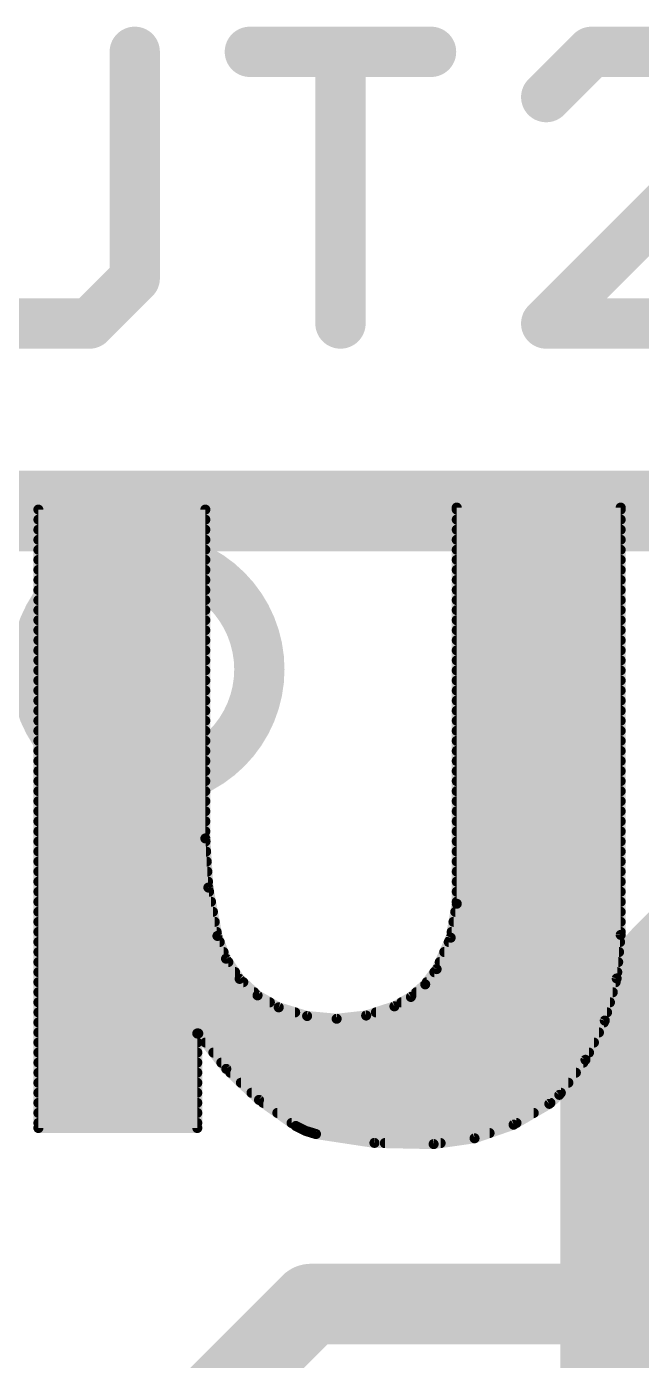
# Model space of a CAD drawing. Extents: x -9 to 98, y -32 to 31.
# Drawn here: x 12.744 to 14.296, y 3.795 to 7.163 of the extents above; entities that cross this region are included whole.
import ezdxf

# ---------------------------------------------------------------- set-up
doc = ezdxf.new("R2010")
doc.units = 0
for name, color, linetype in [('1', 12, 'CONTINUOUS'), ('16', 132, 'CONTINUOUS'), ('21', 41, 'CONTINUOUS'), ('22', 40, 'CONTINUOUS'), ('51', 53, 'CONTINUOUS')]:
    doc.layers.add(name, color=color, linetype=linetype)

msp = doc.modelspace()

# ---------------------------------------------------------------- linework, layer by layer
at = {"layer": '1', "const_width": 1.27}
for points in [[(14.7268, 4.4398), (15.714, 5.427)], [(14.7268, 2.54), (14.7268, 4.4398)]]:
    msp.add_lwpolyline(points, dxfattribs=at)
at = {"layer": '1', "const_width": 0.635}
for points in [[(15.0443, 4.4398, 1), (14.4093, 4.4398)], [(14.5023, 4.6643, 1), (14.9513, 4.2153)]]:
    msp.add_lwpolyline(points, format="xyb", dxfattribs=at)
at = {"layer": '16', "const_width": 0.2032}
for points in [[(13.462, 3.937), (13.208, 3.683)], [(14.478, 3.937), (13.462, 3.937)]]:
    msp.add_lwpolyline(points, dxfattribs=at)
at = {"layer": '16', "const_width": 0.1016}
for points in [[(13.462, 3.9878, 1), (13.462, 3.8862)], [(13.4979, 3.9011, 1), (13.4261, 3.9729)]]:
    msp.add_lwpolyline(points, format="xyb", dxfattribs=at)
at = {"layer": '21'}
for points, const_width in [([(13.017, 6.5279), (13.017, 7.0999)], 0.127), ([(13.3078, 7.0999), (13.7654, 7.0999)], 0.127), ([(13.5366, 6.4135), (13.5366, 7.0999)], 0.127), ([(14.1706, 7.0999), (14.0562, 6.9855)], 0.127), ([(14.3994, 7.0999), (14.1706, 7.0999)], 0.127), ([(14.0562, 6.4135), (14.5138, 6.8711)], 0.127), ([(12.9026, 6.4135), (13.017, 6.5279)], 0.127), ([(12.6738, 6.4135), (12.9026, 6.4135)], 0.127), ([(14.5138, 6.4135), (14.0562, 6.4135)], 0.127), ([(9.299, 5.94), (16.299, 5.94)], 0.2032)]:
    msp.add_lwpolyline(points, dxfattribs=dict(at, const_width=const_width))
at = {"layer": '21', "const_width": 0.0635}
for points in [[(13.0488, 7.0999, 1), (12.9853, 7.0999)], [(13.3078, 7.1316, 1), (13.3078, 7.0681)], [(13.5684, 7.0999, 1), (13.5049, 7.0999)], [(13.7654, 7.0681, 1), (13.7654, 7.1316)], [(14.1706, 7.1316, 1), (14.1706, 7.0681)], [(14.1931, 7.0774, 1), (14.1482, 7.1223)], [(14.0338, 7.0079, 1), (14.0787, 6.963)], [(13.0395, 6.5054, 1), (12.9946, 6.5503)], [(12.9853, 6.5279, 1), (13.0488, 6.5279)], [(12.9026, 6.3818, 1), (12.9026, 6.4452)], [(14.0562, 6.4452, 1), (14.0562, 6.3818)], [(12.8802, 6.436, 1), (12.9251, 6.391)], [(13.5049, 6.4135, 1), (13.5684, 6.4135)], [(14.0338, 6.436, 1), (14.0787, 6.391)]]:
    msp.add_lwpolyline(points, format="xyb", dxfattribs=at)
at = {"layer": '22', "const_width": 0.0127}
for points in [[(12.7737, 5.95, 1), (12.7737, 5.9372)], [(12.7737, 5.9246, 1), (12.7737, 5.9119)], [(12.78, 5.9436, 1), (12.7674, 5.9436)], [(13.2017, 5.9436, 1), (13.189, 5.9436)], [(13.1953, 5.9372, 1), (13.1953, 5.95)], [(13.1953, 5.9119, 1), (13.1953, 5.9246)], [(13.8303, 5.95, 1), (13.8303, 5.9372)], [(13.8303, 5.9551, 1), (13.8303, 5.9424)], [(13.8367, 5.9487, 1), (13.824, 5.9487)], [(13.8303, 5.9246, 1), (13.8303, 5.9119)], [(14.2507, 5.9487, 1), (14.238, 5.9487)], [(14.2443, 5.9424, 1), (14.2443, 5.9551)], [(14.2443, 5.9372, 1), (14.2443, 5.95)], [(14.2443, 5.9119, 1), (14.2443, 5.9246)], [(12.7737, 5.8992, 1), (12.7737, 5.8864)], [(13.1953, 5.8864, 1), (13.1953, 5.8992)], [(13.8303, 5.8992, 1), (13.8303, 5.8864)], [(14.2443, 5.8864, 1), (14.2443, 5.8992)], [(12.7737, 5.8738, 1), (12.7737, 5.861)], [(13.1953, 5.861, 1), (13.1953, 5.8738)], [(13.8303, 5.8738, 1), (13.8303, 5.861)], [(14.2443, 5.861, 1), (14.2443, 5.8738)], [(12.7737, 5.823, 1), (12.7737, 5.8102)], [(12.7737, 5.8484, 1), (12.7737, 5.8357)], [(13.1953, 5.8357, 1), (13.1953, 5.8484)], [(13.1953, 5.8102, 1), (13.1953, 5.823)], [(13.8303, 5.823, 1), (13.8303, 5.8102)], [(13.8303, 5.8484, 1), (13.8303, 5.8357)], [(14.2443, 5.8357, 1), (14.2443, 5.8484)], [(14.2443, 5.8102, 1), (14.2443, 5.823)], [(12.7737, 5.7976, 1), (12.7737, 5.7848)], [(13.1953, 5.7848, 1), (13.1953, 5.7976)], [(13.8303, 5.7976, 1), (13.8303, 5.7848)], [(14.2443, 5.7848, 1), (14.2443, 5.7976)], [(12.7737, 5.7722, 1), (12.7737, 5.7595)], [(13.1953, 5.7595, 1), (13.1953, 5.7722)], [(13.8303, 5.7722, 1), (13.8303, 5.7595)], [(14.2443, 5.7595, 1), (14.2443, 5.7722)], [(12.7737, 5.7468, 1), (12.7737, 5.734)], [(12.7737, 5.7214, 1), (12.7737, 5.7086)], [(13.1953, 5.734, 1), (13.1953, 5.7468)], [(13.1953, 5.7086, 1), (13.1953, 5.7214)], [(13.8303, 5.7468, 1), (13.8303, 5.734)], [(13.8303, 5.7214, 1), (13.8303, 5.7086)], [(14.2443, 5.734, 1), (14.2443, 5.7468)], [(14.2443, 5.7086, 1), (14.2443, 5.7214)], [(12.7737, 5.696, 1), (12.7737, 5.6833)], [(13.1953, 5.6833, 1), (13.1953, 5.696)], [(13.8303, 5.696, 1), (13.8303, 5.6833)], [(14.2443, 5.6833, 1), (14.2443, 5.696)], [(12.7737, 5.6706, 1), (12.7737, 5.6578)], [(13.1953, 5.6578, 1), (13.1953, 5.6706)], [(13.8303, 5.6706, 1), (13.8303, 5.6578)], [(14.2443, 5.6578, 1), (14.2443, 5.6706)], [(12.7737, 5.6452, 1), (12.7737, 5.6325)], [(12.7737, 5.6198, 1), (12.7737, 5.6071)], [(13.1953, 5.6325, 1), (13.1953, 5.6452)], [(13.1953, 5.6071, 1), (13.1953, 5.6198)], [(13.8303, 5.6452, 1), (13.8303, 5.6325)], [(13.8303, 5.6198, 1), (13.8303, 5.6071)], [(14.2443, 5.6325, 1), (14.2443, 5.6452)], [(14.2443, 5.6071, 1), (14.2443, 5.6198)], [(12.7737, 5.5944, 1), (12.7737, 5.5816)], [(13.1953, 5.5816, 1), (13.1953, 5.5944)], [(13.8303, 5.5944, 1), (13.8303, 5.5816)], [(14.2443, 5.5816, 1), (14.2443, 5.5944)], [(12.7737, 5.569, 1), (12.7737, 5.5563)], [(13.1953, 5.5563, 1), (13.1953, 5.569)], [(13.8303, 5.569, 1), (13.8303, 5.5563)], [(14.2443, 5.5563, 1), (14.2443, 5.569)], [(12.7737, 5.5436, 1), (12.7737, 5.5309)], [(13.1953, 5.5309, 1), (13.1953, 5.5436)], [(13.8303, 5.5436, 1), (13.8303, 5.5309)], [(14.2443, 5.5309, 1), (14.2443, 5.5436)], [(12.7737, 5.5182, 1), (12.7737, 5.5054)], [(12.7737, 5.4928, 1), (12.7737, 5.4801)], [(13.1953, 5.5054, 1), (13.1953, 5.5182)], [(13.1953, 5.4801, 1), (13.1953, 5.4928)], [(13.8303, 5.5182, 1), (13.8303, 5.5054)], [(13.8303, 5.4928, 1), (13.8303, 5.4801)], [(14.2443, 5.5054, 1), (14.2443, 5.5182)], [(14.2443, 5.4801, 1), (14.2443, 5.4928)], [(12.7737, 5.4674, 1), (12.7737, 5.4546)], [(13.1953, 5.4546, 1), (13.1953, 5.4674)], [(13.8303, 5.4674, 1), (13.8303, 5.4546)], [(14.2443, 5.4546, 1), (14.2443, 5.4674)], [(12.7737, 5.442, 1), (12.7737, 5.4292)], [(13.1953, 5.4292, 1), (13.1953, 5.442)], [(13.8303, 5.442, 1), (13.8303, 5.4292)], [(14.2443, 5.4292, 1), (14.2443, 5.442)], [(12.7737, 5.3912, 1), (12.7737, 5.3784)], [(12.7737, 5.4166, 1), (12.7737, 5.4039)], [(13.1953, 5.4039, 1), (13.1953, 5.4166)], [(13.1953, 5.3784, 1), (13.1953, 5.3912)], [(13.8303, 5.3912, 1), (13.8303, 5.3784)], [(13.8303, 5.4166, 1), (13.8303, 5.4039)], [(14.2443, 5.4039, 1), (14.2443, 5.4166)], [(14.2443, 5.3784, 1), (14.2443, 5.3912)], [(12.7737, 5.3658, 1), (12.7737, 5.353)], [(13.1953, 5.353, 1), (13.1953, 5.3658)], [(13.8303, 5.3658, 1), (13.8303, 5.353)], [(14.2443, 5.353, 1), (14.2443, 5.3658)], [(12.7737, 5.3404, 1), (12.7737, 5.3277)], [(13.1953, 5.3277, 1), (13.1953, 5.3404)], [(13.8303, 5.3404, 1), (13.8303, 5.3277)], [(14.2443, 5.3277, 1), (14.2443, 5.3404)], [(12.7737, 5.315, 1), (12.7737, 5.3022)], [(12.7737, 5.2896, 1), (12.7737, 5.2768)], [(13.1953, 5.3022, 1), (13.1953, 5.315)], [(13.1953, 5.2768, 1), (13.1953, 5.2896)], [(13.8303, 5.315, 1), (13.8303, 5.3022)], [(13.8303, 5.2896, 1), (13.8303, 5.2768)], [(14.2443, 5.3022, 1), (14.2443, 5.315)], [(14.2443, 5.2768, 1), (14.2443, 5.2896)], [(12.7737, 5.2642, 1), (12.7737, 5.2515)], [(13.1953, 5.2515, 1), (13.1953, 5.2642)], [(13.8303, 5.2642, 1), (13.8303, 5.2515)], [(14.2443, 5.2515, 1), (14.2443, 5.2642)], [(12.7737, 5.2388, 1), (12.7737, 5.226)], [(13.1953, 5.226, 1), (13.1953, 5.2388)], [(13.8303, 5.2388, 1), (13.8303, 5.226)], [(14.2443, 5.226, 1), (14.2443, 5.2388)], [(12.7737, 5.2134, 1), (12.7737, 5.2006)], [(12.7737, 5.188, 1), (12.7737, 5.1753)], [(13.1953, 5.2006, 1), (13.1953, 5.2134)], [(13.1953, 5.1753, 1), (13.1953, 5.188)], [(13.8303, 5.2134, 1), (13.8303, 5.2006)], [(13.8303, 5.188, 1), (13.8303, 5.1753)], [(14.2443, 5.2006, 1), (14.2443, 5.2134)], [(14.2443, 5.1753, 1), (14.2443, 5.188)], [(12.7737, 5.1626, 1), (12.7737, 5.1498)], [(13.1953, 5.1498, 1), (13.1953, 5.1626)], [(13.8303, 5.1626, 1), (13.8303, 5.1498)], [(14.2443, 5.1498, 1), (14.2443, 5.1626)], [(12.7737, 5.1372, 1), (12.7737, 5.1244)], [(13.2016, 5.1134, 1), (13.189, 5.1126)], [(13.1953, 5.1244, 1), (13.1953, 5.1372)], [(13.8303, 5.1372, 1), (13.8303, 5.1244)], [(14.2443, 5.1244, 1), (14.2443, 5.1372)], [(12.7737, 5.0864, 1), (12.7737, 5.0736)], [(12.7737, 5.1118, 1), (12.7737, 5.0991)], [(13.189, 5.113, 1), (13.2017, 5.113)], [(13.1958, 5.0991, 1), (13.1958, 5.1118)], [(13.1973, 5.0736, 1), (13.1973, 5.0864)], [(13.8303, 5.0864, 1), (13.8303, 5.0736)], [(13.8303, 5.1118, 1), (13.8303, 5.0991)], [(14.2443, 5.0991, 1), (14.2443, 5.1118)], [(14.2443, 5.0736, 1), (14.2443, 5.0864)], [(12.7737, 5.061, 1), (12.7737, 5.0483)], [(13.1989, 5.0483, 1), (13.1989, 5.061)], [(13.8303, 5.061, 1), (13.8303, 5.0483)], [(14.2443, 5.0483, 1), (14.2443, 5.061)], [(12.7737, 5.0356, 1), (12.7737, 5.0229)], [(13.2005, 5.0229, 1), (13.2005, 5.0356)], [(13.8303, 5.0356, 1), (13.8303, 5.0229)], [(14.2443, 5.0229, 1), (14.2443, 5.0356)], [(12.7737, 5.0102, 1), (12.7737, 4.9974)], [(12.7737, 4.9848, 1), (12.7737, 4.9721)], [(13.2092, 4.99, 1), (13.1967, 4.9877)], [(13.1966, 4.9885, 1), (13.2093, 4.9893)], [(13.202, 4.9974, 1), (13.202, 5.0102)], [(13.2049, 4.9721, 1), (13.2049, 4.9848)], [(13.8303, 5.0102, 1), (13.8303, 4.9974)], [(13.8303, 4.9848, 1), (13.8303, 4.9721)], [(14.2443, 4.9974, 1), (14.2443, 5.0102)], [(14.2443, 4.9721, 1), (14.2443, 4.9848)], [(12.7737, 4.9594, 1), (12.7737, 4.9466)], [(13.2097, 4.9466, 1), (13.2097, 4.9594)], [(13.8303, 4.9594, 1), (13.8303, 4.9466)], [(13.824, 4.9479, 1), (13.8367, 4.9479)], [(13.8366, 4.9468, 1), (13.824, 4.949)], [(14.2443, 4.9466, 1), (14.2443, 4.9594)], [(12.7737, 4.934, 1), (12.7737, 4.9212)], [(13.2144, 4.9212, 1), (13.2144, 4.934)], [(13.8267, 4.934, 1), (13.8267, 4.9212)], [(14.2443, 4.9212, 1), (14.2443, 4.934)], [(12.7737, 4.8832, 1), (12.7737, 4.8704)], [(12.7737, 4.9086, 1), (12.7737, 4.8959)], [(13.2191, 4.8959, 1), (13.2191, 4.9086)], [(13.2239, 4.8704, 1), (13.2239, 4.8832)], [(13.8176, 4.8832, 1), (13.8176, 4.8704)], [(13.8221, 4.9086, 1), (13.8221, 4.8959)], [(14.2443, 4.8959, 1), (14.2443, 4.9086)], [(14.2443, 4.8704, 1), (14.2443, 4.8832)], [(12.7737, 4.8578, 1), (12.7737, 4.845)], [(13.2317, 4.8689, 1), (13.2199, 4.8643)], [(13.2196, 4.8654, 1), (13.232, 4.8678)], [(13.2316, 4.845, 1), (13.2316, 4.8578)], [(13.8101, 4.8578, 1), (13.8101, 4.845)], [(13.8087, 4.8634, 1), (13.8212, 4.8611)], [(13.8208, 4.8597, 1), (13.8092, 4.8648)], [(14.2506, 4.8686, 1), (14.238, 4.8698)], [(14.238, 4.8692, 1), (14.2507, 4.8692)], [(14.2427, 4.845, 1), (14.2427, 4.8578)], [(12.7737, 4.8324, 1), (12.7737, 4.8197)], [(13.2412, 4.8197, 1), (13.2412, 4.8324)], [(13.2529, 4.8127, 1), (13.2423, 4.8056)], [(13.2417, 4.8069, 1), (13.2535, 4.8114)], [(13.7988, 4.8324, 1), (13.7988, 4.8197)], [(14.2403, 4.8197, 1), (14.2403, 4.8324)], [(12.7737, 4.807, 1), (12.7737, 4.7942)], [(12.7737, 4.7816, 1), (12.7737, 4.7688)], [(13.2534, 4.7942, 1), (13.2534, 4.807)], [(13.2705, 4.7688, 1), (13.2705, 4.7816)], [(13.7738, 4.7816, 1), (13.7738, 4.7688)], [(13.7737, 4.7854, 1), (13.7853, 4.7802)], [(13.7846, 4.779, 1), (13.7744, 4.7866)], [(13.7875, 4.807, 1), (13.7875, 4.7942)], [(14.2357, 4.7688, 1), (14.2357, 4.7816)], [(14.238, 4.7942, 1), (14.238, 4.807)], [(12.7737, 4.7562, 1), (12.7737, 4.7435)], [(13.2863, 4.7629, 1), (13.2777, 4.7535)], [(13.2767, 4.7546, 1), (13.2873, 4.7617)], [(13.2911, 4.7435, 1), (13.2911, 4.7562)], [(13.7456, 4.7482, 1), (13.7557, 4.7405)], [(13.7548, 4.7396, 1), (13.7464, 4.7491)], [(13.7547, 4.7562, 1), (13.7547, 4.7435)], [(14.2279, 4.7598, 1), (14.2405, 4.7586)], [(14.2403, 4.7575, 1), (14.2281, 4.7609)], [(14.2315, 4.7435, 1), (14.2315, 4.7562)], [(12.7737, 4.7308, 1), (12.7737, 4.718)], [(13.3186, 4.718, 1), (13.3186, 4.7308)], [(13.3303, 4.722, 1), (13.324, 4.711)], [(13.3229, 4.7118, 1), (13.3315, 4.7212)], [(13.7104, 4.7173, 1), (13.7188, 4.7078)], [(13.7177, 4.7071, 1), (13.7114, 4.7181)], [(13.728, 4.7308, 1), (13.728, 4.718)], [(14.2244, 4.718, 1), (14.2244, 4.7308)], [(12.7737, 4.7054, 1), (12.7737, 4.6926)], [(12.7737, 4.68, 1), (12.7737, 4.6673)], [(13.3582, 4.6926, 1), (13.3582, 4.7054)], [(13.3826, 4.6924, 1), (13.3788, 4.6802)], [(13.3776, 4.6808, 1), (13.3838, 4.6918)], [(13.4222, 4.6673, 1), (13.4222, 4.68)], [(13.626, 4.68, 1), (13.626, 4.6673)], [(13.6697, 4.6943, 1), (13.6759, 4.6833)], [(13.6748, 4.6828, 1), (13.6708, 4.6948)], [(13.6907, 4.7054, 1), (13.6907, 4.6926)], [(14.2101, 4.6673, 1), (14.2101, 4.68)], [(14.2172, 4.6926, 1), (14.2172, 4.7054)], [(12.7737, 4.6546, 1), (12.7737, 4.6418)], [(13.453, 4.6707, 1), (13.4518, 4.6581)], [(13.4505, 4.6583, 1), (13.4542, 4.6705)], [(13.5263, 4.6637, 1), (13.5277, 4.6511)], [(13.5264, 4.6511, 1), (13.5276, 4.6637)], [(13.5995, 4.6717, 1), (13.6035, 4.6596)], [(13.6022, 4.6593, 1), (13.6008, 4.672)], [(14.1981, 4.6546, 1), (14.2104, 4.6512)], [(14.2099, 4.6501, 1), (14.1985, 4.6557)], [(14.2019, 4.6418, 1), (14.2019, 4.6546)], [(12.7737, 4.6292, 1), (12.7737, 4.6164)], [(13.175, 4.6267, 1), (13.175, 4.6139)], [(13.1814, 4.6203, 1), (13.1687, 4.6203)], [(13.1825, 4.6242, 1), (13.1725, 4.6164)], [(13.1775, 4.6139, 1), (13.1775, 4.6267)], [(14.1894, 4.6164, 1), (14.1894, 4.6292)], [(12.7737, 4.5784, 1), (12.7737, 4.5656)], [(12.7737, 4.6038, 1), (12.7737, 4.5911)], [(13.175, 4.5911, 1), (13.175, 4.6038)], [(13.175, 4.5656, 1), (13.175, 4.5784)], [(13.1956, 4.6038, 1), (13.1956, 4.5911)], [(13.2157, 4.5784, 1), (13.2157, 4.5656)], [(14.1644, 4.5656, 1), (14.1644, 4.5784)], [(14.1769, 4.5911, 1), (14.1769, 4.6038)], [(12.7737, 4.553, 1), (12.7737, 4.5403)], [(13.175, 4.5403, 1), (13.175, 4.553)], [(13.2358, 4.553, 1), (13.2358, 4.5403)], [(14.1497, 4.5566, 1), (14.1611, 4.551)], [(14.15, 4.5403, 1), (14.15, 4.553)], [(14.1605, 4.55, 1), (14.1503, 4.5576)], [(12.7737, 4.5276, 1), (12.7737, 4.5149)], [(13.175, 4.5149, 1), (13.175, 4.5276)], [(13.2526, 4.5355, 1), (13.2438, 4.5263)], [(13.2432, 4.527, 1), (13.2532, 4.5349)], [(13.2585, 4.5276, 1), (13.2585, 4.5149)], [(14.1311, 4.5149, 1), (14.1311, 4.5276)], [(12.7737, 4.5022, 1), (12.7737, 4.4894)], [(12.7737, 4.4768, 1), (12.7737, 4.4641)], [(13.175, 4.4894, 1), (13.175, 4.5022)], [(13.175, 4.4641, 1), (13.175, 4.4768)], [(13.2852, 4.5022, 1), (13.2852, 4.4894)], [(13.312, 4.4768, 1), (13.312, 4.4641)], [(14.0932, 4.4641, 1), (14.0932, 4.4768)], [(14.1122, 4.4894, 1), (14.1122, 4.5022)], [(12.7737, 4.4514, 1), (12.7737, 4.4386)], [(13.175, 4.4386, 1), (13.175, 4.4514)], [(13.3346, 4.4577, 1), (13.3272, 4.4473)], [(13.3265, 4.4479, 1), (13.3353, 4.4571)], [(13.3415, 4.4514, 1), (13.3415, 4.4386)], [(14.0598, 4.4472, 1), (14.0682, 4.4378)], [(14.0672, 4.437, 1), (14.0608, 4.448)], [(14.0668, 4.4386, 1), (14.0668, 4.4514)], [(14.0843, 4.4691, 1), (14.0945, 4.4615)], [(14.0936, 4.4606, 1), (14.0852, 4.47)], [(12.7737, 4.426, 1), (12.7737, 4.4132)], [(13.175, 4.4132, 1), (13.175, 4.426)], [(13.3773, 4.426, 1), (13.3773, 4.4132)], [(14.0247, 4.4132, 1), (14.0247, 4.426)], [(12.7737, 4.3879, 1), (12.7737, 4.3751)], [(12.7737, 4.4006, 1), (12.7737, 4.3879)], [(12.7674, 4.3815, 1), (12.78, 4.3815)], [(13.1687, 4.3815, 1), (13.1814, 4.3815)], [(13.175, 4.3879, 1), (13.175, 4.4006)], [(13.175, 4.3751, 1), (13.175, 4.3879)], [(13.4132, 4.4006, 1), (13.4132, 4.3879)], [(13.4267, 4.3923, 1), (13.4211, 4.3809)], [(13.4202, 4.3814, 1), (13.4276, 4.3918)], [(13.4503, 4.3804, 1), (13.4466, 4.3683)], [(13.4456, 4.3687, 1), (13.4513, 4.38)], [(13.4665, 4.3752, 1), (13.4665, 4.3624)], [(13.9131, 4.3624, 1), (13.9131, 4.3752)], [(13.9706, 4.3954, 1), (13.977, 4.3844)], [(13.9759, 4.3839, 1), (13.9717, 4.3959)], [(13.9812, 4.3879, 1), (13.9812, 4.4006)], [(13.4757, 4.3726, 1), (13.4737, 4.36)], [(13.4728, 4.3602, 1), (13.4766, 4.3724)], [(13.6226, 4.3503, 1), (13.6223, 4.3376)], [(13.6215, 4.3377, 1), (13.6234, 4.3502)], [(13.6488, 4.3498, 1), (13.6488, 4.337)], [(13.771, 4.3472, 1), (13.7728, 4.3346)], [(13.7718, 4.3346, 1), (13.772, 4.3472)], [(13.7895, 4.337, 1), (13.7895, 4.3498)], [(13.8732, 4.3616, 1), (13.8773, 4.3496)], [(13.8761, 4.3493, 1), (13.8743, 4.3619)]]:
    msp.add_lwpolyline(points, format="xyb", dxfattribs=at)
at = {"layer": '22', "const_width": 0.0254}
for points in [[(12.7737, 4.3815), (12.7737, 5.9436)], [(12.7737, 5.9436), (13.1953, 5.9436)], [(12.7737, 5.9182), (13.1953, 5.9182)], [(13.1953, 5.9436), (13.1953, 5.113)], [(13.8303, 4.9479), (13.8303, 5.9487)], [(13.8303, 5.9487), (14.2443, 5.9487)], [(13.8303, 5.9436), (14.2443, 5.9436)], [(13.8303, 5.9182), (14.2443, 5.9182)], [(14.2443, 5.9487), (14.2443, 4.8692)], [(12.7737, 5.8928), (13.1953, 5.8928)], [(13.8303, 5.8928), (14.2443, 5.8928)], [(12.7737, 5.8674), (13.1953, 5.8674)], [(13.8303, 5.8674), (14.2443, 5.8674)], [(12.7737, 5.842), (13.1953, 5.842)], [(12.7737, 5.8166), (13.1953, 5.8166)], [(13.8303, 5.842), (14.2443, 5.842)], [(13.8303, 5.8166), (14.2443, 5.8166)], [(12.7737, 5.7912), (13.1953, 5.7912)], [(13.8303, 5.7912), (14.2443, 5.7912)], [(12.7737, 5.7658), (13.1953, 5.7658)], [(13.8303, 5.7658), (14.2443, 5.7658)], [(12.7737, 5.7404), (13.1953, 5.7404)], [(12.7737, 5.715), (13.1953, 5.715)], [(13.8303, 5.7404), (14.2443, 5.7404)], [(13.8303, 5.715), (14.2443, 5.715)], [(12.7737, 5.6896), (13.1953, 5.6896)], [(13.8303, 5.6896), (14.2443, 5.6896)], [(12.7737, 5.6642), (13.1953, 5.6642)], [(13.8303, 5.6642), (14.2443, 5.6642)], [(12.7737, 5.6388), (13.1953, 5.6388)], [(12.7737, 5.6134), (13.1953, 5.6134)], [(13.8303, 5.6388), (14.2443, 5.6388)], [(13.8303, 5.6134), (14.2443, 5.6134)], [(12.7737, 5.588), (13.1953, 5.588)], [(13.8303, 5.588), (14.2443, 5.588)], [(12.7737, 5.5626), (13.1953, 5.5626)], [(13.8303, 5.5626), (14.2443, 5.5626)], [(12.7737, 5.5372), (13.1953, 5.5372)], [(13.8303, 5.5372), (14.2443, 5.5372)], [(12.7737, 5.5118), (13.1953, 5.5118)], [(12.7737, 5.4864), (13.1953, 5.4864)], [(13.8303, 5.5118), (14.2443, 5.5118)], [(13.8303, 5.4864), (14.2443, 5.4864)], [(12.7737, 5.461), (13.1953, 5.461)], [(13.8303, 5.461), (14.2443, 5.461)], [(12.7737, 5.4356), (13.1953, 5.4356)], [(13.8303, 5.4356), (14.2443, 5.4356)], [(12.7737, 5.4102), (13.1953, 5.4102)], [(12.7737, 5.3848), (13.1953, 5.3848)], [(13.8303, 5.4102), (14.2443, 5.4102)], [(13.8303, 5.3848), (14.2443, 5.3848)], [(12.7737, 5.3594), (13.1953, 5.3594)], [(13.8303, 5.3594), (14.2443, 5.3594)], [(12.7737, 5.334), (13.1953, 5.334)], [(13.8303, 5.334), (14.2443, 5.334)], [(12.7737, 5.3086), (13.1953, 5.3086)], [(12.7737, 5.2832), (13.1953, 5.2832)], [(13.8303, 5.3086), (14.2443, 5.3086)], [(13.8303, 5.2832), (14.2443, 5.2832)], [(12.7737, 5.2578), (13.1953, 5.2578)], [(13.8303, 5.2578), (14.2443, 5.2578)], [(12.7737, 5.2324), (13.1953, 5.2324)], [(13.8303, 5.2324), (14.2443, 5.2324)], [(12.7737, 5.207), (13.1953, 5.207)], [(12.7737, 5.1816), (13.1953, 5.1816)], [(13.8303, 5.207), (14.2443, 5.207)], [(13.8303, 5.1816), (14.2443, 5.1816)], [(12.7737, 5.1562), (13.1953, 5.1562)], [(13.8303, 5.1562), (14.2443, 5.1562)], [(12.7737, 5.1308), (13.1953, 5.1308)], [(13.1953, 5.113), (13.203, 4.9889)], [(13.8303, 5.1308), (14.2443, 5.1308)], [(12.7737, 5.1054), (13.1958, 5.1054)], [(12.7737, 5.08), (13.1973, 5.08)], [(13.8303, 5.1054), (14.2443, 5.1054)], [(13.8303, 5.08), (14.2443, 5.08)], [(12.7737, 5.0546), (13.1989, 5.0546)], [(13.8303, 5.0546), (14.2443, 5.0546)], [(12.7737, 5.0292), (13.2005, 5.0292)], [(13.8303, 5.0292), (14.2443, 5.0292)], [(12.7737, 5.0038), (13.202, 5.0038)], [(12.7737, 4.9784), (13.2049, 4.9784)], [(13.203, 4.9889), (13.2258, 4.8666)], [(13.8303, 5.0038), (14.2443, 5.0038)], [(13.8303, 4.9784), (14.2443, 4.9784)], [(12.7737, 4.953), (13.2097, 4.953)], [(13.815, 4.8622), (13.8303, 4.9479)], [(13.8303, 4.953), (14.2443, 4.953)], [(12.7737, 4.9276), (13.2144, 4.9276)], [(13.8267, 4.9276), (14.2443, 4.9276)], [(12.7737, 4.9022), (13.2191, 4.9022)], [(12.7737, 4.8768), (13.2239, 4.8768)], [(13.8176, 4.8768), (14.2443, 4.8768)], [(13.8221, 4.9022), (14.2443, 4.9022)], [(12.7737, 4.8514), (13.2316, 4.8514)], [(13.2258, 4.8666), (13.2476, 4.8091)], [(13.7795, 4.7828), (13.815, 4.8622)], [(13.8101, 4.8514), (14.2427, 4.8514)], [(14.2443, 4.8692), (14.2342, 4.7592)], [(12.7737, 4.826), (13.2412, 4.826)], [(13.2476, 4.8091), (13.282, 4.7582)], [(13.7988, 4.826), (14.2403, 4.826)], [(12.7737, 4.8006), (13.2534, 4.8006)], [(12.7737, 4.7752), (13.2705, 4.7752)], [(13.7506, 4.7444), (13.7795, 4.7828)], [(13.7738, 4.7752), (14.2357, 4.7752)], [(13.7875, 4.8006), (14.238, 4.8006)], [(12.7737, 4.7498), (13.2911, 4.7498)], [(13.282, 4.7582), (13.3272, 4.7165)], [(13.7146, 4.7126), (13.7506, 4.7444)], [(13.7547, 4.7498), (14.2315, 4.7498)], [(14.2342, 4.7592), (14.2042, 4.6529)], [(12.7737, 4.7244), (13.3186, 4.7244)], [(13.3272, 4.7165), (13.3807, 4.6863)], [(13.6728, 4.6888), (13.7146, 4.7126)], [(13.728, 4.7244), (14.2244, 4.7244)], [(12.7737, 4.699), (13.3582, 4.699)], [(12.7737, 4.6736), (13.4222, 4.6736)], [(13.3807, 4.6863), (13.4524, 4.6644)], [(13.6015, 4.6657), (13.6728, 4.6888)], [(13.626, 4.6736), (14.2101, 4.6736)], [(13.6907, 4.699), (14.2172, 4.699)], [(12.7737, 4.6482), (14.2019, 4.6482)], [(13.4524, 4.6644), (13.527, 4.6574)], [(13.527, 4.6574), (13.6015, 4.6657)], [(14.2042, 4.6529), (14.1554, 4.5538)], [(12.7737, 4.6228), (14.1894, 4.6228)], [(13.1775, 4.6203), (13.175, 4.6203)], [(13.175, 4.6203), (13.175, 4.3815)], [(13.2482, 4.5309), (13.1775, 4.6203)], [(12.7737, 4.5974), (13.175, 4.5974)], [(12.7737, 4.572), (13.175, 4.572)], [(13.1956, 4.5974), (14.1769, 4.5974)], [(13.2157, 4.572), (14.1644, 4.572)], [(12.7737, 4.5466), (13.175, 4.5466)], [(13.2358, 4.5466), (14.15, 4.5466)], [(14.1554, 4.5538), (14.0894, 4.4653)], [(12.7737, 4.5212), (13.175, 4.5212)], [(13.3309, 4.4525), (13.2482, 4.5309)], [(13.2585, 4.5212), (14.1311, 4.5212)], [(12.7737, 4.4958), (13.175, 4.4958)], [(12.7737, 4.4704), (13.175, 4.4704)], [(13.2852, 4.4958), (14.1122, 4.4958)], [(13.312, 4.4704), (14.0932, 4.4704)], [(12.7737, 4.445), (13.175, 4.445)], [(13.4239, 4.3866), (13.3309, 4.4525)], [(13.3415, 4.445), (14.0668, 4.445)], [(14.064, 4.4425), (13.9738, 4.3899)], [(14.0894, 4.4653), (14.064, 4.4425)], [(12.7737, 4.4196), (13.175, 4.4196)], [(13.3773, 4.4196), (14.0247, 4.4196)], [(12.7737, 4.3942), (13.175, 4.3942)], [(13.175, 4.3815), (12.7737, 4.3815)], [(13.4132, 4.3942), (13.9812, 4.3942)], [(13.4485, 4.3743), (13.4239, 4.3866)], [(13.4747, 4.3663), (13.4485, 4.3743)], [(13.4665, 4.3688), (13.9131, 4.3688)], [(13.9738, 4.3899), (13.8752, 4.3556)], [(13.6225, 4.3439), (13.4747, 4.3663)], [(13.7719, 4.3409), (13.6225, 4.3439)], [(13.6488, 4.3434), (13.7895, 4.3434)], [(13.8752, 4.3556), (13.7719, 4.3409)]]:
    msp.add_lwpolyline(points, dxfattribs=at)
at = {"layer": '51', "const_width": 0.127}
msp.add_lwpolyline([(13.049, 5.2572, 1), (13.049, 5.8228, 1), (13.049, 5.2572)], format="xyb", dxfattribs=at)

doc.saveas('drawing.dxf')
